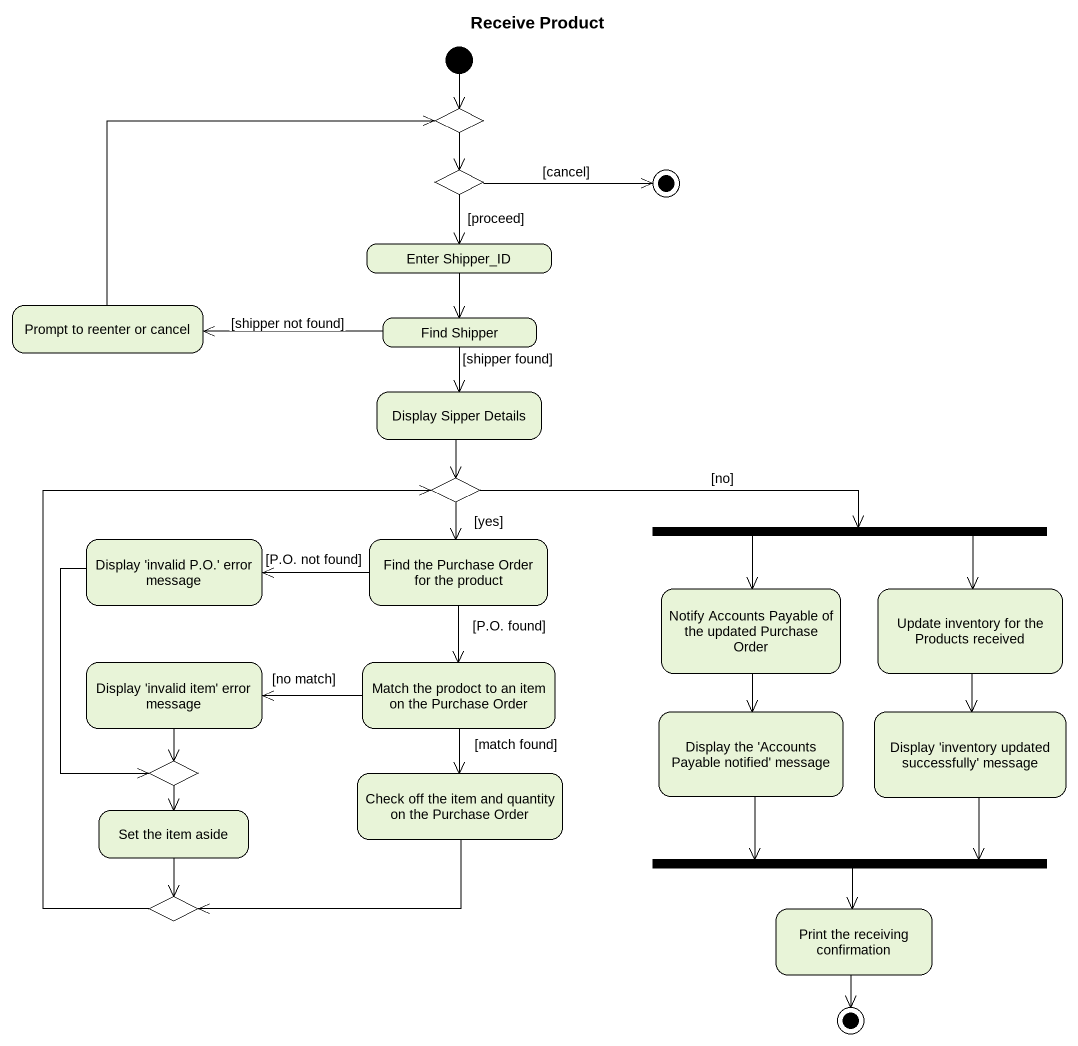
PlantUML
@startuml
title Receive Product
hide empty description
state choice1 <<choice>>
state choice2 <<choice>>
state final1 <<end>>
state "Enter Shipper_ID" as Enter_Shipper_ID
state "Prompt to reenter or cancel" as Prompt_to_reenter_or_cancel
state "Find Shipper" as Find_Shipper
state "Display Sipper Details" as Display_Sipper_Details
state choice3 <<choice>>
state "Display 'invalid P.O.' error message" as Display_invalid_P_O_error
state "Find the Purchase Order for the product" as Find_the_Purchase_Order_for
state fork1 <<fork>>
state "Notify Accounts Payable of the updated Purchase Order" as Notify_Accounts_Payable_of
state "Update inventory for the Products received" as Update_inventory_for_the
state "Display 'invalid item' error message" as Display_invalid_item_error
state "Match the prodoct to an item on the Purchase Order" as Match_the_prodoct_to_an
state "Display the 'Accounts Payable notified' message" as Display_the_Accounts
state "Display 'inventory updated successfully' message" as Display_inventory_updated
state choice4 <<choice>>
state "Check off the item and quantity on the Purchase Order" as Check_off_the_item_and
state "Set the item aside" as Set_the_item_aside
state choice5 <<choice>>
state fork2 <<join>>
state "Print the receiving confirmation" as Print_the_receiving
state final2 <<end>>
[*] --> choice1
choice1 --> choice2
choice2 -right-> final1 : [cancel]
choice2 --> Enter_Shipper_ID : [proceed]
Enter_Shipper_ID --> Find_Shipper
Prompt_to_reenter_or_cancel -right-> choice1
Find_Shipper -left-> Prompt_to_reenter_or_cancel : [shipper not found]
Find_Shipper --> Display_Sipper_Details : [shipper found]
Display_Sipper_Details --> choice3
choice3 --> Find_the_Purchase_Order_for : [yes]
choice3 -right-> fork1 : [no]
Display_invalid_P_O_error --> choice4
Find_the_Purchase_Order_for -left-> Display_invalid_P_O_error : [P.O. not found]
Find_the_Purchase_Order_for --> Match_the_prodoct_to_an : [P.O. found]
fork1 --> Notify_Accounts_Payable_of
fork1 --> Update_inventory_for_the
Notify_Accounts_Payable_of --> Display_the_Accounts
Update_inventory_for_the --> Display_inventory_updated
Display_invalid_item_error --> choice4
Match_the_prodoct_to_an -left-> Display_invalid_item_error : [no match]
Match_the_prodoct_to_an --> Check_off_the_item_and : [match found]
Display_the_Accounts --> fork2
Display_inventory_updated --> fork2
choice4 --> Set_the_item_aside
Check_off_the_item_and -left-> choice5
Set_the_item_aside --> choice5
choice5 -up-> choice3
fork2 --> Print_the_receiving
Print_the_receiving --> final2
@enduml
